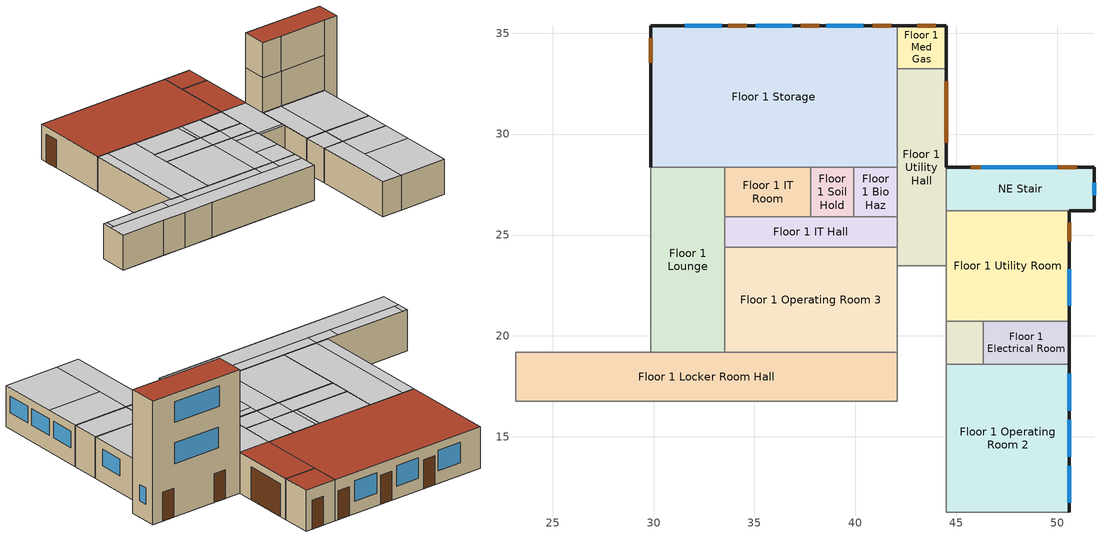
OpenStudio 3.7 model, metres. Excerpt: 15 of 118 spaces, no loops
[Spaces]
Floor 1 IT Hall
 floor ground (Foundation F 126 Perim 0 Area 1301): 42.06,25.91 42.06,24.38 33.53,24.38 33.53,25.91 z0
 wall to Floor 1 Utility Hall: 42.06,24.38 42.06,25.91 z0:3.05
 wall to Floor 1 IT Room: 37.8,25.91 33.53,25.91 z0:3.05
 wall to Floor 1 Operating Room 3: 33.53,24.38 42.06,24.38 z0:3.05
 wall to Floor 1 Soil Hold: 39.93,25.91 37.8,25.91 z0:3.05
 wall to Floor 1 Lounge: 33.53,25.91 33.53,24.38 z0:3.05
 wall to Floor 1 Bio Haz: 42.06,25.91 39.93,25.91 z0:3.05
 ceiling to Floor 2 Exam Hall 4: 39.93,24.38 39.93,25.91 38.1,25.91 38.1,24.38 z3.05
 ceiling to Floor 2 Exam 6: 42.06,24.38 42.06,25.91 39.93,25.91 39.93,24.38 z3.05
 ceiling to Floor 2 Exam 7: 38.1,24.38 38.1,25.91 33.53,25.91 33.53,24.38 z3.05
Floor 1 Utility Room
 floor ground (Foundation F 126 Perim 549 Area 3345): 50.6,26.21 50.6,20.73 44.5,20.73 44.5,26.21 z0
 wall outside: 50.6,20.73 50.6,26.21 z0:3.05
 wall to Floor 1 Electrical Room: 46.33,20.73 50.6,20.73 z0:3.05
 wall to Floor 1 Sterile Hall: 44.5,23.47 44.5,20.73 z0:3.05
 wall to NE Stair: 50.6,26.21 44.5,26.21 z0:3.05
 wall to Floor 1 Utility Janitor: 44.5,20.73 46.33,20.73 z0:3.05
 wall to Floor 1 Utility Hall: 44.5,26.21 44.5,23.47 z0:3.05
 window: 50.6,21.49 50.6,23.32 z1.22:2.44
 door: 50.6,24.69 50.6,25.6 z0:2.13
 ceiling to Floor 2 Exam 5: 50.6,20.73 50.6,26.21 46.33,26.21 46.33,20.73 z3.05
 ceiling to Floor 2 Office Hall: 46.33,20.73 46.33,26.21 44.5,26.21 44.5,20.73 z3.05
NE Stair
 floor ground (Foundation F 126 Perim 1067 Area 1561): 51.82,28.35 51.82,26.21 44.5,26.21 44.5,28.35 z0
 wall outside: 50.6,26.21 51.82,26.21 51.82,28.35 44.5,28.35 z0:9.14
 wall to Floor 2 Exam 6: 44.5,28.35 44.5,26.21 z3.05:6.1
 wall to Floor 3 Mechanical: 46.33,26.21 50.6,26.21 z6.1:9.14
 wall to Floor 3 Mechanical Hall: 44.5,26.21 46.33,26.21 z6.1:9.14
 wall to Floor 3 Lounge: 44.5,28.35 44.5,26.21 z6.1:9.14
 wall to Floor 2 Office Hall: 44.5,26.21 46.33,26.21 z3.05:6.1
 wall to Floor 2 Exam 5: 46.33,26.21 50.6,26.21 z3.05:6.1
 wall to Floor 1 Utility Hall: 44.5,28.35 44.5,26.21 z0:3.05
 window: 49.99,28.35 46.33,28.35 z3.96:5.49; 49.99,28.35 46.24,28.35 z7.01:8.53; 51.82,26.97 51.82,27.58 z1.22:2.44
 door: 46.63,28.35 45.72,28.35 / 50.96,28.35 50.05,28.35 z0:2.13
 roof outside: 51.82,26.21 51.82,28.35 44.5,28.35 44.5,26.21 z9.14
Floor 1 Utility Janitor
 floor ground (Foundation F 126 Perim 0 Area 39): 46.33,20.73 46.33,18.59 44.5,18.59 44.5,20.73 z0
 wall to Floor 1 Electrical Room: 46.33,18.59 46.33,20.73 z0:3.05
 wall to Floor 1 Operating Room 2: 44.5,18.59 46.33,18.59 z0:3.05
 wall to Floor 1 Sterile Hall: 44.5,20.73 44.5,18.59 z0:3.05
 ceiling to Floor 2 Office Hall: 46.33,18.59 46.33,20.73 44.5,20.73 44.5,18.59 z3.05
Floor 1 Locker Room Hall
 floor ground (Foundation F 126 Perim 0 Area 4608): 42.06,19.2 42.06,16.76 23.16,16.76 23.16,19.2 z0
 wall to Floor 1 Pre-Op Room 2: 23.16,16.76 27.13,16.76 z0:3.05
 wall to Floor 1 Sterile Storage: 32,16.76 42.06,16.76 z0:3.05
 wall to Floor 1 Nourishment: 27.13,16.76 29.26,16.76 z0:3.05
 wall to Floor 1 Pre-Op Hall: 23.16,19.2 23.16,16.76 z0:3.05
 wall to Floor 1 Sterile Hall: 42.06,16.76 42.06,19.2 z0:3.05
 wall to Floor 1 Lounge: 33.53,19.2 29.87,19.2 z0:3.05
 wall to Floor 1 Operating Room 3: 42.06,19.2 33.53,19.2 z0:3.05
 wall to Floor 1 Nurse Janitor: 29.26,16.76 32,16.76 z0:3.05
 wall to Floor 1 Locker Room: 29.87,19.2 23.16,19.2 z0:3.05
 ceiling to Floor 2 Work Hall: 42.06,16.76 42.06,18.29 23.16,18.29 23.16,16.76 z3.05
 ceiling to Floor 2 Exam Hall 6: 23.47,18.29 23.47,19.2 23.16,19.2 23.16,18.29 z3.05
 ceiling to Floor 2 Nurse Station 2: 28.96,18.29 28.96,19.2 23.47,19.2 23.47,18.29 z3.05
 ceiling to Floor 2 Nurse Station 1: 42.06,18.29 42.06,19.2 39.93,19.2 39.93,18.29 z3.05
 ceiling to Floor 2 Exam 7: 38.1,18.29 38.1,19.2 30.78,19.2 30.78,18.29 z3.05
 ceiling to Floor 2 Exam Hall 5: 30.78,18.29 30.78,19.2 28.96,19.2 28.96,18.29 z3.05
 ceiling to Floor 2 Exam Hall 4: 39.93,18.29 39.93,19.2 38.1,19.2 38.1,18.29 z3.05
Floor 1 Electrical Room
 floor ground (Foundation F 126 Perim 213 Area 91): 50.6,20.73 50.6,18.59 46.33,18.59 46.33,20.73 z0
 wall outside: 50.6,18.59 50.6,20.73 z0:3.05
 wall to Floor 1 Operating Room 2: 46.33,18.59 50.6,18.59 z0:3.05
 ceiling to Floor 2 Exam 5: 50.6,18.59 50.6,20.73 46.33,20.73 46.33,18.59 z3.05
Floor 1 Operating Room 3
 floor ground (Foundation F 126 Perim 0 Area 4422): 42.06,24.38 42.06,19.2 33.53,19.2 33.53,24.38 z0
 wall to Floor 1 Lounge: 33.53,24.38 33.53,19.2 z0:3.05
 wall to Floor 1 Utility Hall: 42.06,23.47 42.06,24.38 z0:3.05
 wall to Floor 1 Sterile Hall: 42.06,19.2 42.06,23.47 z0:3.05
 ceiling to Floor 2 Exam 7: 38.1,19.2 38.1,24.38 33.53,24.38 33.53,19.2 z3.05
 ceiling to Floor 2 Storage 2: 42.06,21.34 42.06,23.77 39.93,23.77 39.93,21.34 z3.05
 ceiling to Floor 2 Exam Hall 4: 39.93,19.2 39.93,24.38 38.1,24.38 38.1,19.2 z3.05
 ceiling to Floor 2 Nurse Station 1: 42.06,19.2 42.06,21.34 39.93,21.34 39.93,19.2 z3.05
 ceiling to Floor 2 Exam 6: 42.06,23.77 42.06,24.38 39.93,24.38 39.93,23.77 z3.05
Floor 1 Lounge
 floor ground (Foundation F 126 Perim 0 Area 3345): 33.53,28.35 33.53,19.2 29.87,19.2 29.87,28.35 z0
 wall to Floor 1 Storage: 33.53,28.35 29.87,28.35 z0:3.05
 wall to Floor 1 IT Room: 33.53,25.91 33.53,28.35 z0:3.05
 wall to Floor 1 Locker Room: 29.87,28.35 29.87,19.2 z0:3.05
 ceiling to Floor 2 Exam Hall 5: 30.78,19.2 30.78,28.35 29.87,28.35 29.87,19.2 z3.05
 ceiling to Floor 2 Exam 7: 33.53,19.2 33.53,28.35 30.78,28.35 30.78,19.2 z3.05
Floor 1 Storage
 floor ground (Foundation F 126 Perim 192 Area 8547): 42.06,35.36 42.06,28.35 29.87,28.35 29.87,35.36 z0
 wall outside: 42.06,35.36 29.87,35.36 29.87,28.35 z0:3.05
 wall to Floor 1 Soil Hold: 37.8,28.35 39.93,28.35 z0:3.05
 wall to Floor 1 Med Gas: 42.06,33.22 42.06,35.36 z0:3.05
 wall to Floor 1 Bio Haz: 39.93,28.35 42.06,28.35 z0:3.05
 wall to Floor 1 IT Room: 33.53,28.35 37.8,28.35 z0:3.05
 wall to Floor 1 Utility Hall: 42.06,28.35 42.06,33.22 z0:3.05
 window: 40.39,35.36 38.56,35.36 / 33.38,35.36 31.55,35.36 / 36.88,35.36 35.05,35.36 z0.91:2.44
 door: 29.87,34.75 29.87,33.53 z0:2.44; 41.78,35.36 40.87,35.36 / 38.2,35.36 37.29,35.36 / 34.61,35.36 33.69,35.36 z0:2.13
 roof outside: 42.06,28.35 42.06,35.36 29.87,35.36 29.87,28.35 z3.05
Floor 1 Soil Hold
 floor ground (Foundation F 126 Perim 0 Area 52): 39.93,28.35 39.93,25.91 37.8,25.91 37.8,28.35 z0
 wall to Floor 1 IT Room: 37.8,28.35 37.8,25.91 z0:3.05
 wall to Floor 1 Bio Haz: 39.93,25.91 39.93,28.35 z0:3.05
 ceiling to Floor 2 Exam Hall 4: 39.93,25.91 39.93,28.35 38.1,28.35 38.1,25.91 z3.05
 ceiling to Floor 2 Exam 7: 38.1,25.91 38.1,28.35 37.8,28.35 37.8,25.91 z3.05
Floor 1 Bio Haz
 floor ground (Foundation F 126 Perim 0 Area 52): 42.06,28.35 42.06,25.91 39.93,25.91 39.93,28.35 z0
 wall to Floor 1 Utility Hall: 42.06,25.91 42.06,28.35 z0:3.05
 ceiling to Floor 2 Exam 6: 42.06,25.91 42.06,28.35 39.93,28.35 39.93,25.91 z3.05
Floor 1 Med Gas
 floor ground (Foundation F 126 Perim 457 Area 52): 44.5,35.36 44.5,33.22 42.06,33.22 42.06,35.36 z0
 wall outside: 44.5,33.22 44.5,35.36 42.06,35.36 z0:3.05
 wall to Floor 1 Utility Hall: 42.06,33.22 44.5,33.22 z0:3.05
 door: 43.97,35.36 43.06,35.36 z0:2.13
 roof outside: 44.5,33.22 44.5,35.36 42.06,35.36 42.06,33.22 z3.05
Floor 1 Operating Room 2
 floor ground (Foundation F 126 Perim 732 Area 4459): 50.6,18.59 50.6,11.28 44.5,11.28 44.5,18.59 z0
 wall outside: 50.6,11.28 50.6,18.59 z0:3.05
 wall to Floor 1 Sterile Hall: 44.5,18.59 44.5,11.28 z0:3.05
 wall to Floor 1 Scrub: 44.5,11.28 46.33,11.28 z0:3.05
 wall to Floor 1 Sub-Sterile: 46.33,11.28 50.6,11.28 z0:3.05
 window: 50.6,16.31 50.6,18.14 / 50.6,11.73 50.6,13.56 / 50.6,14.02 50.6,15.85 z1.22:2.44
 ceiling to Floor 2 Utility: 50.6,15.85 50.6,18.59 46.33,18.59 46.33,15.85 z3.05
 ceiling to Floor 2 Office: 50.6,11.28 50.6,15.85 46.33,15.85 46.33,11.28 z3.05
 ceiling to Floor 2 Office Hall: 46.33,11.28 46.33,18.59 44.5,18.59 44.5,11.28 z3.05
Floor 1 Utility Hall
 floor ground (Foundation F 126 Perim 488 Area 2378): 44.5,33.22 44.5,23.47 42.06,23.47 42.06,33.22 z0
 wall outside: 44.5,28.35 44.5,33.22 z0:3.05
 wall to Floor 1 Sterile Hall: 42.06,23.47 44.5,23.47 z0:3.05
 door: 44.5,29.57 44.5,32.61 z0:2.44
 ceiling to Floor 2 Storage 2: 44.5,23.47 44.5,23.77 42.06,23.77 42.06,23.47 z3.05
 ceiling to Floor 2 Exam 6: 44.5,23.77 44.5,28.35 42.06,28.35 42.06,23.77 z3.05
 roof outside: 44.5,28.35 44.5,33.22 42.06,33.22 42.06,28.35 z3.05
Floor 1 IT Room
 floor ground (Foundation F 126 Perim 0 Area 1041): 37.8,28.35 37.8,25.91 33.53,25.91 33.53,28.35 z0
 ceiling to Floor 2 Exam 7: 37.8,25.91 37.8,28.35 33.53,28.35 33.53,25.91 z3.05
[Site]
Atlanta-Hartsfield Jackson Intl AP_GA_USA: Latitude {deg}=33.63; Longitude {deg}=-84.43; Time Zone {hr}=-5; Elevation {m}=308; Terrain=City
[Building]
-Outpatient-ASHRAE 169-2013-3A created: 2026-01-24 15:13:09 -0500: North Axis {deg}=0; Default Construction Set=90.1-2013 - Outpatient - ASHRAE 169-2013-3A; Standards Number of Stories=3; Standards Number of Above Ground Stories=3; Standards Building Type=Outpatient
[ClimateZones]
Climate Zone Institution Name 1=ASHRAE; Climate Zone Document Name 1=ANSI/ASHRAE Standard 169; Climate Zone Document Year 1=2006; Climate Zone Value 1=3A
[Site:WaterMainsTemperature]
Calculation Method=Correlation; Annual Average Outdoor Air Temperature {C}=16.6; Maximum Difference In Monthly Average Outdoor Air Temperatures {deltaC}=22.5
[SizingPeriod:DesignDay] Barometric Pressure {Pa}=97621; Rain Indicator=No; Snow Indicator=No; Day of Month=21; Daylight Saving Time Indicator=No; Humidity Condition Type=Wetbulb; Dry-Bulb Temperature Range Modifier Type=DefaultMultipliers
Name | Maximum Dry-Bulb Temperature {C} | Daily Dry-Bulb Temperature Range {deltaC} | Wind Speed {m/s} | Wind Direction {deg} | Month | Day Type | Wetbulb or DewPoint at Maximum Dry-Bulb {C} | Solar Model Indicator | ASHRAE Clear Sky Optical Depth for Beam Irradiance | ASHRAE Clear Sky Optical Depth for Diffuse Irradiance | Sky Clearness
Atlanta-Hartsfield.Jackson.Intl.AP_GA_USA Ann Clg .4% Condns DB=>MWB | 34.4 | 9.5 | 4 | 300 | 7 | SummerDesignDay | 23.5 | ASHRAETau | 0.556 | 1.779
Atlanta-Hartsfield.Jackson.Intl.AP_GA_USA Ann Htg 99.6% Condns DB | -6.3 | 0 | 5.3 | 320 | 1 | WinterDesignDay | -6.3 | ASHRAEClearSky |  |  | 0
[Site:GroundTemperature:FCfactorMethod]
January Ground Temperature {C}=16; February Ground Temperature {C}=11.9; March Ground Temperature {C}=7.7; April Ground Temperature {C}=4; May Ground Temperature {C}=7.9; June Ground Temperature {C}=13.8; July Ground Temperature {C}=17.2; August Ground Temperature {C}=20.8; September Ground Temperature {C}=24.8; October Ground Temperature {C}=26.1; November Ground Temperature {C}=26.5; December Ground Temperature {C}=22.5
[Material:NoMass] Thermal Absorptance=0.9; Solar Absorptance=0.7
Name | Roughness | Thermal Resistance {m2-K/W} | Visible Absorptance
CP02 CARPET PAD | VeryRough | 0.21648 | 0.8
Typical Insulation R-10.94 | Smooth | 1.92744 | 0.7
Typical Carpet Pad | Smooth | 0.21648 | 0.8
Typical Insulation R-10.81 | Smooth | 1.90342 | 0.7
Typical Insulation R-24.52 | Smooth | 4.31889 | 0.7
Typical Insulation R-0.58 | Smooth | 0.101875 | 0.7
Typical Insulation R-1.15 | Smooth | 0.202527 | 0.7
[Material]
Name | Roughness | Thickness {m} | Conductivity {W/m-K} | Density {kg/m3} | Specific Heat {J/kg-K} | Thermal Absorptance | Solar Absorptance | Visible Absorptance
100mm Normalweight concrete floor | MediumSmooth | 0.1016 | 2.31 | 2322 | 832
G01 13mm gypsum board | Smooth | 0.0127 | 0.16 | 800 | 1090 | 0.9 | 0.7 | 0.5
4 in. Normalweight Concrete Floor | MediumRough | 0.1016 | 2.31 | 2322 | 832 | 0.9 | 0.7 | 0.7
25mm Stucco | Smooth | 0.0254 | 0.72 | 1856 | 840 | 0.9 | 0.7 | 0.7
5/8 in. Gypsum Board | MediumSmooth | 0.0159 | 0.16 | 800 | 1090 | 0.9 | 0.7 | 0.7
Roof Membrane - Highly Reflective | VeryRough | 0.0095 | 0.16 | 1121.29 | 1460 | 0.75 | 0.45 | 0.7
Metal Roof Surface; F08 Metal surface | Smooth | 0.0008 | 45.28 | 7824 | 500 | 0.9 | 0.7 | 0.7
8 in. Normalweight Concrete Floor | MediumRough | 0.2032 | 2.31 | 2322 | 832 | 0.9 | 0.7 | 0.7
8 in. Concrete Block Basement Wall | MediumRough | 0.2032 | 1.326 | 1842 | 912 | 0.9 | 0.7 | 0.7
G05 25mm wood | MediumSmooth | 0.0254 | 0.15 | 608 | 1630 | 0.9 | 0.5 | 0.5
Std Wood 6inch | MediumSmooth | 0.15 | 0.12 | 540 | 1210 | 0.9 | 0.7 | 0.7
[Construction:FfactorGroundFloor] F-Factor {W/m-K}=1.26344
Name | Area {m2} | PerimeterExposed {m}
Foundation F 126 Perim 457 Area 52 | 5.20257 | 4.572
Foundation F 126 Perim 488 Area 2378 | 23.7832 | 4.8768
Foundation F 126 Perim 0 Area 4608 | 46.0799 | 0
Foundation F 126 Perim 0 Area 52 | 5.20257 | 0
Foundation F 126 Perim 0 Area 3345 | 33.4451 | 0
Foundation F 126 Perim 732 Area 4459 | 44.5935 | 7.3152
Foundation F 126 Perim 0 Area 4422 | 44.2218 | 0
Foundation F 126 Perim 0 Area 1301 | 13.0064 | 0
Foundation F 126 Perim 192 Area 8547 | 85.4708 | 19.2024
Foundation F 126 Perim 213 Area 91 | 9.1045 | 2.1336
Foundation F 126 Perim 549 Area 3345 | 33.4451 | 5.4864
Foundation F 126 Perim 0 Area 39 | 3.90193 | 0
Foundation F 126 Perim 1067 Area 1561 | 15.6077 | 10.668
Foundation F 126 Perim 0 Area 1041 | 10.4051 | 0
[DefaultConstructionSet]
90.1-2013 - Outpatient - ASHRAE 169-2013-3A: Default Exterior Surface Constructions=Default Surface Constructions 1; Default Interior Surface Constructions=Default Surface Constructions 2; Default Ground Contact Surface Constructions=Default Surface Constructions 3; Default Exterior SubSurface Constructions=Default Sub Surface Constructions 1; Default Interior SubSurface Constructions=Default Sub Surface Constructions 2; Interior Partition Construction=Typical Interior Partition
[DefaultSurfaceConstructions]
Name | Floor Construction | Wall Construction | Roof Ceiling Construction
Default Surface Constructions 1 | Typical Insulated Exterior Mass Floor R-13.51 | Typical Insulated Steel Framed Exterior Wall R-12.99 | Typical IEAD Roof - Highly Reflective R-25.64
Default Surface Constructions 2 | Typical Interior Floor | Typical Interior Wall | Typical Interior Ceiling
Default Surface Constructions 3 | Typical Insulated Carpeted 8in Slab Floor | Typical Insulated Basement Mass Wall
[Construction]
Typical Insulated Exterior Mass Floor R-13.51: Typical Insulation R-10.94, 4 in. Normalweight Concrete Floor, Typical Carpet Pad
Typical Insulated Steel Framed Exterior Wall R-12.99: 25mm Stucco, 5/8 in. Gypsum Board, Typical Insulation R-10.81, 5/8 in. Gypsum Board
Typical IEAD Roof - Highly Reflective R-25.64: Roof Membrane - Highly Reflective, Typical Insulation R-24.52, Metal Roof Surface
Typical Interior Floor: 100mm Normalweight concrete floor, CP02 CARPET PAD
Typical Interior Wall: G01 13mm gypsum board, G01 13mm gypsum board
Typical Interior Ceiling: CP02 CARPET PAD, 100mm Normalweight concrete floor
Typical Insulated Carpeted 8in Slab Floor: 8 in. Normalweight Concrete Floor, Typical Carpet Pad
Typical Insulated Basement Mass Wall: 8 in. Concrete Block Basement Wall
U 0.55 SHGC 0.25: Glass_2175_LayerAvg, Gap_1_W_0_0032, Glass_2022F_LayerAvg
Typical Insulated Metal Door R-1.43: F08 Metal surface, Typical Insulation R-0.58
U 0.60 SHGC 0.25 Dbl 2.5mm air: Glass_2175_LayerAvg, Gap_1_W_0_0025, Glass_2022F_LayerAvg
Typical Overhead Door R-2.0: Typical Insulation R-1.15
Window_U_0.55_SHGC_0.35_Skylight_Frame_Width_0.709_in: Glass_2052_LayerAvg, Gap_1_W_0_0038, Glass_2027F_LayerAvg
Typical Interior Window: Clear 3mm
Typical Interior Door; Typical Interior Partition: G05 25mm wood
InteriorFurnishings: Std Wood 6inch
[DefaultSubSurfaceConstructions]
Name | Fixed Window Construction | Operable Window Construction | Door Construction | Glass Door Construction | Overhead Door Construction | Skylight Construction | Tubular Daylight Dome Construction | Tubular Daylight Diffuser Construction
Default Sub Surface Constructions 1 | U 0.55 SHGC 0.25 | U 0.55 SHGC 0.25 | Typical Insulated Metal Door R-1.43 | U 0.60 SHGC 0.25 Dbl 2.5mm air | Typical Overhead Door R-2.0 | Window_U_0.55_SHGC_0.35_Skylight_Frame_Width_0.709_in | Typical Interior Window | Typical Interior Window
Default Sub Surface Constructions 2 | Typical Interior Window | Typical Interior Window | Typical Interior Door
[WindowMaterial:Glazing] Optical Data Type=SpectralAverage; Infrared Transmittance at Normal Incidence=0; Back Side Infrared Hemispherical Emissivity=0.84; Dirt Correction Factor for Solar and Visible Transmittance=1; Solar Diffusing=No
Name | Thickness {m} | Solar Transmittance at Normal Incidence | Front Side Solar Reflectance at Normal Incidence | Back Side Solar Reflectance at Normal Incidence | Visible Transmittance at Normal Incidence | Front Side Visible Reflectance at Normal Incidence | Back Side Visible Reflectance at Normal Incidence | Front Side Infrared Hemispherical Emissivity | Conductivity {W/m-K}
Glass_2175_LayerAvg | 0.0086 | 0.167758 | 0.217606 | 0.437978 | 0.416044 | 0.078729 | 0.10654 | 0.84 | 1
Glass_2022F_LayerAvg | 0.0039 | 0.355897 | 0.394095 | 0.265645 | 0.677694 | 0.042734 | 0.05547 | 0.046 | 1
Glass_2052_LayerAvg | 0.00837 | 0.507767 | 0.054228 | 0.0544931 | 0.586833 | 0.05805 | 0.058397 | 0.84 | 1
Glass_2027F_LayerAvg | 0.004 | 0.369744 | 0.470069 | 0.340935 | 0.765222 | 0.0546 | 0.073741 | 0.03675 | 1
Clear 3mm | 0.003 | 0.837 | 0.075 | 0.075 | 0.898 | 0.081 | 0.081 | 0.84 | 0.9
[WindowMaterial:Gas] Gas Type=Air
Name | Thickness {m}
Gap_1_W_0_0032 | 0.0032
Gap_1_W_0_0025 | 0.0025
Gap_1_W_0_0038 | 0.0038
[Space] Building Story=Building Story 1; Part of Total Floor Area=Yes
Name | Space Type | Thermal Zone | Design Specification Outdoor Air Object
Floor 1 Utility Room | Outpatient Janitor | Floor 1 Utility Room ZN | Outpatient Janitor Ventilation to per-area
Floor 1 IT Hall | Outpatient Hall | Floor 1 IT Hall ZN | Outpatient Hall Ventilation to per-area
NE Stair | Outpatient Stair | NE Stair ZN
Floor 1 Utility Janitor | Outpatient Janitor | Floor 1 Utility Janitor ZN | Outpatient Janitor Ventilation to per-area
Floor 1 Locker Room Hall | Outpatient Hall | Floor 1 Locker Room Hall ZN | Outpatient Hall Ventilation to per-area
Floor 1 Electrical Room | Outpatient Elec/MechRoom | Floor 1 Electrical Room ZN | Outpatient Elec/MechRoom Ventilation to per-area
Floor 1 Storage | Outpatient Janitor | Floor 1 Storage ZN | Outpatient Janitor Ventilation to per-area
Floor 1 Operating Room 3 | Outpatient OR | Floor 1 Operating Room 3 ZN | Outpatient OR Ventilation to per-area
Floor 1 Operating Room 2 | Outpatient OR | Floor 1 Operating Room 2 ZN | Outpatient OR Ventilation to per-area
Floor 1 Lounge | Outpatient Lounge | Floor 1 Lounge ZN | Outpatient Lounge Ventilation to per-area
Floor 1 Soil Hold | Outpatient Soil Work | Floor 1 Soil Hold ZN | Outpatient Soil Work Ventilation to per-area
Floor 1 Bio Haz | Outpatient BioHazard | Floor 1 Bio Haz ZN | Outpatient BioHazard Ventilation to per-area
Floor 1 Utility Hall | Outpatient Hall_infil | Floor 1 Utility Hall ZN | Outpatient Hall_infil Ventilation to per-area
Floor 1 IT Room | Outpatient IT_Room | Floor 1 IT Room ZN | Outpatient IT_Room Ventilation to per-area
Floor 1 Med Gas | Outpatient MedGas | Floor 1 Med Gas ZN | Outpatient MedGas Ventilation to per-area
[BuildingStory]
Building Story 1: Nominal Z Coordinate {m}=0
[SpaceType] Standards Building Type=Outpatient
Name | Default Schedule Set | Design Specification Outdoor Air Object | Standards Space Type
Outpatient BioHazard | Outpatient BioHazard Schedule Set | Outpatient BioHazard Ventilation | BioHazard
Outpatient Elec/MechRoom | Outpatient Elec/MechRoom Schedule Set | Outpatient Elec/MechRoom Ventilation | Elec/MechRoom
Outpatient Hall | Outpatient Hall Schedule Set | Outpatient Hall Ventilation | Hall
Outpatient Hall_infil | Outpatient Hall_infil Schedule Set | Outpatient Hall_infil Ventilation | Hall_infil
Outpatient IT_Room | Outpatient IT_Room Schedule Set | Outpatient IT_Room Ventilation | IT_Room
Outpatient Janitor | Outpatient Janitor Schedule Set | Outpatient Janitor Ventilation | Janitor
Outpatient Lounge | Outpatient Lounge Schedule Set | Outpatient Lounge Ventilation | Lounge
Outpatient MedGas | Outpatient MedGas Schedule Set | Outpatient MedGas Ventilation | MedGas
Outpatient OR | Outpatient OR Schedule Set | Outpatient OR Ventilation | OR
Outpatient Soil Work | Outpatient Soil Work Schedule Set | Outpatient Soil Work Ventilation | Soil Work
Outpatient Stair | Outpatient Stair Schedule Set | Outpatient Stair Ventilation | Stair
[People:Definition] Number of People Calculation Method=People/Area; Fraction Radiant=0.3
Name | People per Space Floor Area {person/m2}
Outpatient IT_Room People Definition | 0.0538196
Outpatient Lounge People Definition | 0.161566
Outpatient OR People Definition; Outpatient Soil Work People Definition | 0.215493
[People] Work Efficiency Schedule=Work Efficiency Schedule; Clothing Insulation Schedule=Clothing Schedule; Air Velocity Schedule=Air Velocity Schedule; Multiplier=1
Name | People Definition | Space or SpaceType
Outpatient IT_Room People | Outpatient IT_Room People Definition | Outpatient IT_Room
Outpatient Lounge People | Outpatient Lounge People Definition | Outpatient Lounge
Outpatient OR People | Outpatient OR People Definition | Outpatient OR
Outpatient Soil Work People | Outpatient Soil Work People Definition | Outpatient Soil Work
[Lights:Definition] Design Level Calculation Method=Watts/Area; Fraction Radiant=0.7; Fraction Visible=0.2; Return Air Fraction=0
Name | Watts per Space Floor Area {W/m2}
Outpatient BioHazard Lights Definition; Outpatient Janitor Lights Definition; Outpatient MedGas Lights Definition | 6.78126
Outpatient Elec/MechRoom Lights Definition | 4.52084
Outpatient Hall Lights Definition; Outpatient Hall_infil Lights Definition; Outpatient Stair Lights Definition | 10.6563
Outpatient IT_Room Lights Definition | 11.9479
Outpatient Lounge Lights Definition | 9.9028
Outpatient OR Lights Definition | 26.6945
Outpatient Soil Work Lights Definition | 17.8681
[Lights] Fraction Replaceable=1
Name | Lights Definition | Space or SpaceType
Outpatient BioHazard Lights | Outpatient BioHazard Lights Definition | Outpatient BioHazard
Outpatient Elec/MechRoom Lights | Outpatient Elec/MechRoom Lights Definition | Outpatient Elec/MechRoom
Outpatient Hall Lights | Outpatient Hall Lights Definition | Outpatient Hall
Outpatient Hall_infil Lights | Outpatient Hall_infil Lights Definition | Outpatient Hall_infil
Outpatient IT_Room Lights | Outpatient IT_Room Lights Definition | Outpatient IT_Room
Outpatient Janitor Lights | Outpatient Janitor Lights Definition | Outpatient Janitor
Outpatient Lounge Lights | Outpatient Lounge Lights Definition | Outpatient Lounge
Outpatient MedGas Lights | Outpatient MedGas Lights Definition | Outpatient MedGas
Outpatient OR Lights | Outpatient OR Lights Definition | Outpatient OR
Outpatient Soil Work Lights | Outpatient Soil Work Lights Definition | Outpatient Soil Work
Outpatient Stair Lights | Outpatient Stair Lights Definition | Outpatient Stair
[ElectricEquipment:Definition] Design Level Calculation Method=Watts/Area; Fraction Latent=0; Fraction Radiant=0.5; Fraction Lost=0
Name | Watts per Space Floor Area {W/m2}
Outpatient BioHazard Elec Equip Definition; Outpatient Janitor Elec Equip Definition; Outpatient MedGas Elec Equip Definition | 1.07639
Outpatient Elec/MechRoom Elec Equip Definition | 53.8196
Outpatient Hall Elec Equip Definition; Outpatient Hall_infil Elec Equip Definition; Outpatient Stair Elec Equip Definition | 4.30556
Outpatient IT_Room Elec Equip Definition | 11.8403
Outpatient Lounge Elec Equip Definition | 32.2917
Outpatient OR Elec Equip Definition | 43.0556
Outpatient Soil Work Elec Equip Definition | 21.5278
[ElectricEquipment]
Name | Electric Equipment Definition | Space or SpaceType
Outpatient BioHazard Elec Equip | Outpatient BioHazard Elec Equip Definition | Outpatient BioHazard
Outpatient Elec/MechRoom Elec Equip | Outpatient Elec/MechRoom Elec Equip Definition | Outpatient Elec/MechRoom
Outpatient Hall Elec Equip | Outpatient Hall Elec Equip Definition | Outpatient Hall
Outpatient Hall_infil Elec Equip | Outpatient Hall_infil Elec Equip Definition | Outpatient Hall_infil
Outpatient IT_Room Elec Equip | Outpatient IT_Room Elec Equip Definition | Outpatient IT_Room
Outpatient Janitor Elec Equip | Outpatient Janitor Elec Equip Definition | Outpatient Janitor
Outpatient Lounge Elec Equip | Outpatient Lounge Elec Equip Definition | Outpatient Lounge
Outpatient MedGas Elec Equip | Outpatient MedGas Elec Equip Definition | Outpatient MedGas
Outpatient OR Elec Equip | Outpatient OR Elec Equip Definition | Outpatient OR
Outpatient Soil Work Elec Equip | Outpatient Soil Work Elec Equip Definition | Outpatient Soil Work
Outpatient Stair Elec Equip | Outpatient Stair Elec Equip Definition | Outpatient Stair
[DesignSpecification:OutdoorAir]
Name | Outdoor Air Method | Outdoor Air Flow per Floor Area {m3/s-m2} | Outdoor Air Flow per Person {m3/s-person} | Outdoor Air Flow Air Changes per Hour {1/hr} | Outdoor Air Flow Rate {m3/s}
Outpatient BioHazard Ventilation; Outpatient Janitor Ventilation; Outpatient MedGas Ventilation | Sum | 0.0006096
Outpatient Elec/MechRoom Ventilation |  | 0 | 0 | 0
Outpatient Hall Ventilation; Outpatient Hall_infil Ventilation; Outpatient Stair Ventilation | Sum | 0.0003048
Outpatient IT_Room Ventilation; Outpatient Lounge Ventilation | Sum | 0.0003048 | 0.00235974
Outpatient OR Ventilation | Sum | 0.00254 | 0.0141584
Outpatient Soil Work Ventilation | Sum | 0.001524
Outpatient BioHazard Ventilation to per-area; Outpatient MedGas Ventilation to per-area; Outpatient Janitor Ventilation to per-area | Sum | 0.0006096 | 0 | 0 | 0
Outpatient Elec/MechRoom Ventilation to per-area | Sum | 0 | 0 | 0 | 0
Outpatient Hall Ventilation to per-area; Outpatient Hall_infil Ventilation to per-area | Sum | 0.0003048 | 0 | 0 | 0
Outpatient IT_Room Ventilation to per-area | Sum | 0.0004318 | 0 | 0 | 0
Outpatient Lounge Ventilation to per-area | Sum | 0.000686054 | 0 | 0 | 0
Outpatient OR Ventilation to per-area | Sum | 0.00559105 | 0 | 0 | 0
Outpatient Soil Work Ventilation to per-area | Sum | 0.001524 | 0 | 0 | 0
[DefaultScheduleSet] Number of People Schedule=OutPatientHealthCare BLDG_OCC_SCH; People Activity Level Schedule=OutPatientHealthCare ACTIVITY_SCH; Infiltration Schedule=OutPatientHealthCare INFIL_SCH
Name | Lighting Schedule | Electric Equipment Schedule | Gas Equipment Schedule
Outpatient BioHazard Schedule Set; Outpatient Lounge Schedule Set; Outpatient MedGas Schedule Set | OutPatientHealthCare BLDG_LIGHT_SCH | OutPatientHealthCare BLDG_EQUIP_SCH_2013
Outpatient Elec/MechRoom Schedule Set | OutPatientHealthCare BLDG_LIGHT_STORAGE_SCH | OutPatientHealthCare BLDG_EQUIP_SCH_BASE
Outpatient Hall Schedule Set; Outpatient Hall_infil Schedule Set | OutPatientHealthCare BLDG_LIGHT_CORRIDOR_SCH | OutPatientHealthCare BLDG_EQUIP_SCH_2013
Outpatient IT_Room Schedule Set | OutPatientHealthCare BLDG_LIGHT_SCH | OutPatientHealthCare BLDG_EQUIP_SCH_BASE
Outpatient Janitor Schedule Set | OutPatientHealthCare BLDG_LIGHT_STORAGE_SCH_20102013 | OutPatientHealthCare BLDG_EQUIP_SCH_2013
Outpatient OR Schedule Set | OutPatientHealthCare BLDG_LIGHT_EXAM_SCH | OutPatientHealthCare BLDG_EQUIP_SCH_2013 | OutPatientHealthCare BLDG_EQUIP_SCH
Outpatient Soil Work Schedule Set | OutPatientHealthCare BLDG_LIGHT_EXAM_SCH | OutPatientHealthCare BLDG_EQUIP_SCH_2013
Outpatient Stair Schedule Set | OutPatientHealthCare BLDG_LIGHT_CORRIDOR_SCH | OutPatientHealthCare BLDG_EQUIP_SCH_BASE
[ThermostatSetpoint:DualSetpoint]
Name | Heating Setpoint Temperature Schedule | Cooling Setpoint Temperature Schedule
Outpatient BioHazard Thermostat 1; Outpatient Elec/MechRoom Thermostat 1; Outpatient Hall Thermostat 1; Outpatient IT_Room Thermostat 1; Outpatient Hall Thermostat 3; Outpatient Lounge Thermostat 1; Outpatient MedGas Thermostat 1; Outpatient Soil Work Thermostat 2; Outpatient Hall_infil Thermostat 2; Outpatient Stair Thermostat 1 | OutPatientHealthCare HTGSETP_SCH_YES_OPTIMUM | OutPatientHealthCare CLGSETP_SCH_YES_OPTIMUM
Outpatient OR Thermostat 2; Outpatient OR Thermostat 3 | OutPatientHealthCare OR_HTGSETP_SCH | OutPatientHealthCare OR_CLGSETP_SCH
Outpatient Janitor Thermostat 3; Outpatient Janitor Thermostat 4; Outpatient Janitor Thermostat 5 | OutPatientHealthCare HTGSETP_SCH_YES_OPTIMUM | OutPatientHealthCare CLGSETP_SCH_NO_SETBACK
[GasEquipment:Definition]
Outpatient OR Gas Equip Definition: Design Level Calculation Method=Watts/Area; Watts per Space Floor Area {W/m2}=75.3001; Fraction Latent=0; Fraction Radiant=0; Fraction Lost=0.5
[GasEquipment]
Outpatient OR Gas Equip: Gas Equipment Definition=Outpatient OR Gas Equip Definition; Space or SpaceType=Outpatient OR
[SpaceInfiltration:DesignFlowRate] Schedule=OutPatientHealthCare INFIL_SCH; Design Flow Rate Calculation Method=Flow/ExteriorArea; Constant Term Coefficient=0; Temperature Term Coefficient=0; Velocity Term Coefficient=0.224; Velocity Squared Term Coefficient=0
Name | Space or SpaceType | Flow per Exterior Surface Area {m3/s-m2}
Floor 1 Electrical Room Infiltration | Floor 1 Electrical Room | 0.000569573
Floor 1 Med Gas Infiltration | Floor 1 Med Gas | 0.000414738
Floor 1 Operating Room 2 Infiltration | Floor 1 Operating Room 2 | 0.000569573
Floor 1 Storage Infiltration | Floor 1 Storage | 0.000231504
Floor 1 Utility Hall Infiltration | Floor 1 Utility Hall | 0.00031643
Floor 1 Utility Room Infiltration | Floor 1 Utility Room | 0.000569573
NE Stair Infiltration | NE Stair | 0.000491012
[ThermalZone] Use Ideal Air Loads=No
Floor 1 Bio Haz ZN: Thermostat=Outpatient BioHazard Thermostat 1
Floor 1 Electrical Room ZN: Thermostat=Outpatient Elec/MechRoom Thermostat 1
Floor 1 IT Hall ZN: Thermostat=Outpatient Hall Thermostat 1
Floor 1 IT Room ZN: Thermostat=Outpatient IT_Room Thermostat 1
Floor 1 Locker Room Hall ZN: Thermostat=Outpatient Hall Thermostat 3
Floor 1 Lounge ZN: Thermostat=Outpatient Lounge Thermostat 1
Floor 1 Med Gas ZN: Thermostat=Outpatient MedGas Thermostat 1
Floor 1 Operating Room 2 ZN: Thermostat=Outpatient OR Thermostat 2; Primary Daylighting Control=Floor 1 Operating Room 2 Daylt Sensor 1; Fraction of Zone Controlled by Primary Daylighting Control=0.4; Secondary Daylighting Control=Floor 1 Operating Room 2 Daylt Sensor 2; Fraction of Zone Controlled by Secondary Daylighting Control=0.4
Floor 1 Operating Room 3 ZN: Thermostat=Outpatient OR Thermostat 3
Floor 1 Soil Hold ZN: Thermostat=Outpatient Soil Work Thermostat 2
Floor 1 Storage ZN: Thermostat=Outpatient Janitor Thermostat 3; Primary Daylighting Control=Floor 1 Storage Daylt Sensor 1; Fraction of Zone Controlled by Primary Daylighting Control=0.322; Secondary Daylighting Control=Floor 1 Storage Daylt Sensor 2; Fraction of Zone Controlled by Secondary Daylighting Control=0.322
Floor 1 Utility Hall ZN: Thermostat=Outpatient Hall_infil Thermostat 2
Floor 1 Utility Janitor ZN: Thermostat=Outpatient Janitor Thermostat 4
Floor 1 Utility Room ZN: Thermostat=Outpatient Janitor Thermostat 5
NE Stair ZN: Thermostat=Outpatient Stair Thermostat 1; Primary Daylighting Control=NE Stair Daylt Sensor 1; Fraction of Zone Controlled by Primary Daylighting Control=0.999
[InternalMass:Definition]
Internal Mass Definition 1: Construction=InteriorFurnishings; Design Level Calculation Method=SurfaceArea/Area; Surface Area per Space Floor Area=2
[InternalMass] Internal Mass Definition=Internal Mass Definition 1; Multiplier=1
Name | Space or SpaceType
Floor 1 Med Gas Mass | Floor 1 Med Gas
Floor 1 Utility Hall Mass | Floor 1 Utility Hall
Floor 1 Soil Hold Mass | Floor 1 Soil Hold
Floor 1 Lounge Mass | Floor 1 Lounge
Floor 1 Operating Room 2 Mass | Floor 1 Operating Room 2
Floor 1 Operating Room 3 Mass | Floor 1 Operating Room 3
Floor 1 Bio Haz Mass | Floor 1 Bio Haz
Floor 1 IT Hall Mass | Floor 1 IT Hall
Floor 1 Storage Mass | Floor 1 Storage
Floor 1 Electrical Room Mass | Floor 1 Electrical Room
Floor 1 Utility Room Mass | Floor 1 Utility Room
Floor 1 Utility Janitor Mass | Floor 1 Utility Janitor
NE Stair Mass | NE Stair
Floor 1 Locker Room Hall Mass | Floor 1 Locker Room Hall
Floor 1 IT Room Mass | Floor 1 IT Room
[Exterior:Lights:Definition]
Name | Design Level {W}
Occ Sensing Exterior Lights Def | 8297.7
NonDimming Exterior Lights Def | 173.8
[Exterior:Lights] Control Option=AstronomicalClock
Name | Exterior Lights Definition | Schedule
Occ Sensing Exterior Lights Def | Occ Sensing Exterior Lights Def | OutPatientHealthCare Exterior_lighting_schedule_b
NonDimming Exterior Lights Def | NonDimming Exterior Lights Def | OutPatientHealthCare Exterior_lighting_schedule_a
[Daylighting:Control] Position Z-Coordinate {m}=0.762; Illuminance Setpoint {lux}=375; Lighting Control Type=Stepped; Minimum Input Power Fraction for Continuous Dimming Control=0.3; Minimum Light Output Fraction for Continuous Dimming Control=0.2; Number of Stepped Control Steps=3; Probability Lighting will be Reset When Needed in Manual Stepped Control=1; Maximum Allowable Discomfort Glare Index=22
Name | Space | Position X-Coordinate {m} | Position Y-Coordinate {m}
Floor 1 Operating Room 2 Daylt Sensor 1 | Floor 1 Operating Room 2 | -1.60934 | 5.9436
Floor 1 Operating Room 2 Daylt Sensor 2 | Floor 1 Operating Room 2 | -3.24307 | 5.9436
Floor 1 Storage Daylt Sensor 1 | Floor 1 Storage | -8.9916 | -1.60934
Floor 1 Storage Daylt Sensor 2 | Floor 1 Storage | -8.9916 | -3.24307
NE Stair Daylt Sensor 1 | NE Stair | -1.60934 | 1.0668
[Schedule:Ruleset]
Name | Default Day Schedule | Summer Design Day Schedule | Winter Design Day Schedule
Clothing Schedule | Clothing Schedule Default Winter Clothes
Air Velocity Schedule | Air Velocity Schedule Default
Work Efficiency Schedule | Work Efficiency Schedule Default
OutPatientHealthCare BLDG_OCC_SCH | OutPatientHealthCare BLDG_OCC_SCH Default | OutPatientHealthCare BLDG_OCC_SCH Summer Design Day | OutPatientHealthCare BLDG_OCC_SCH Winter Design Day
OutPatientHealthCare ACTIVITY_SCH | OutPatientHealthCare ACTIVITY_SCH Default | OutPatientHealthCare ACTIVITY_SCH Summer Design Day | OutPatientHealthCare ACTIVITY_SCH Winter Design Day
OutPatientHealthCare BLDG_LIGHT_SCH | OutPatientHealthCare BLDG_LIGHT_SCH Default | OutPatientHealthCare BLDG_LIGHT_SCH Summer Design Day | OutPatientHealthCare BLDG_LIGHT_SCH Winter Design Day
OutPatientHealthCare BLDG_EQUIP_SCH_2013 | OutPatientHealthCare BLDG_EQUIP_SCH_2013 Default | OutPatientHealthCare BLDG_EQUIP_SCH_2013 Summer Design Day | OutPatientHealthCare BLDG_EQUIP_SCH_2013 Winter Design Day
OutPatientHealthCare INFIL_SCH | OutPatientHealthCare INFIL_SCH Default | OutPatientHealthCare INFIL_SCH Summer Design Day | OutPatientHealthCare INFIL_SCH Winter Design Day
OutPatientHealthCare HTGSETP_SCH_YES_OPTIMUM | OutPatientHealthCare HTGSETP_SCH_YES_OPTIMUM Default | OutPatientHealthCare HTGSETP_SCH_YES_OPTIMUM Summer Design Day | OutPatientHealthCare HTGSETP_SCH_YES_OPTIMUM Winter Design Day
OutPatientHealthCare CLGSETP_SCH_YES_OPTIMUM | OutPatientHealthCare CLGSETP_SCH_YES_OPTIMUM Default | OutPatientHealthCare CLGSETP_SCH_YES_OPTIMUM Summer Design Day | OutPatientHealthCare CLGSETP_SCH_YES_OPTIMUM Winter Design Day
OutPatientHealthCare BLDG_EQUIP_SCH_BASE | OutPatientHealthCare BLDG_EQUIP_SCH_BASE Default | OutPatientHealthCare BLDG_EQUIP_SCH_BASE Summer Design Day | OutPatientHealthCare BLDG_EQUIP_SCH_BASE Winter Design Day
OutPatientHealthCare BLDG_LIGHT_STORAGE_SCH | OutPatientHealthCare BLDG_LIGHT_STORAGE_SCH Default | OutPatientHealthCare BLDG_LIGHT_STORAGE_SCH Summer Design Day | OutPatientHealthCare BLDG_LIGHT_STORAGE_SCH Winter Design Day
OutPatientHealthCare BLDG_LIGHT_EXAM_SCH | OutPatientHealthCare BLDG_LIGHT_EXAM_SCH Default | OutPatientHealthCare BLDG_LIGHT_EXAM_SCH Summer Design Day | OutPatientHealthCare BLDG_LIGHT_EXAM_SCH Winter Design Day
OutPatientHealthCare BLDG_LIGHT_CORRIDOR_SCH | OutPatientHealthCare BLDG_LIGHT_CORRIDOR_SCH Default | OutPatientHealthCare BLDG_LIGHT_CORRIDOR_SCH Summer Design Day | OutPatientHealthCare BLDG_LIGHT_CORRIDOR_SCH Winter Design Day
OutPatientHealthCare BLDG_LIGHT_STORAGE_SCH_20102013 | OutPatientHealthCare BLDG_LIGHT_STORAGE_SCH_20102013 Default | OutPatientHealthCare BLDG_LIGHT_STORAGE_SCH_20102013 Summer Design Day | OutPatientHealthCare BLDG_LIGHT_STORAGE_SCH_20102013 Winter Design Day
OutPatientHealthCare CLGSETP_SCH_NO_SETBACK | OutPatientHealthCare CLGSETP_SCH_NO_SETBACK Default | OutPatientHealthCare CLGSETP_SCH_NO_SETBACK Summer Design Day | OutPatientHealthCare CLGSETP_SCH_NO_SETBACK Winter Design Day
OutPatientHealthCare BLDG_EQUIP_SCH | OutPatientHealthCare BLDG_EQUIP_SCH Default | OutPatientHealthCare BLDG_EQUIP_SCH Summer Design Day | OutPatientHealthCare BLDG_EQUIP_SCH Winter Design Day
OutPatientHealthCare OR_HTGSETP_SCH | OutPatientHealthCare OR_HTGSETP_SCH Default | OutPatientHealthCare OR_HTGSETP_SCH Summer Design Day | OutPatientHealthCare OR_HTGSETP_SCH Winter Design Day
OutPatientHealthCare OR_CLGSETP_SCH | OutPatientHealthCare OR_CLGSETP_SCH Default | OutPatientHealthCare OR_CLGSETP_SCH Summer Design Day | OutPatientHealthCare OR_CLGSETP_SCH Winter Design Day
OutPatientHealthCare Exterior_lighting_schedule_b | OutPatientHealthCare Exterior_lighting_schedule_b Default | OutPatientHealthCare Exterior_lighting_schedule_b Summer Design Day | OutPatientHealthCare Exterior_lighting_schedule_b Winter Design Day
OutPatientHealthCare Exterior_lighting_schedule_a | OutPatientHealthCare Exterior_lighting_schedule_a Default | OutPatientHealthCare Exterior_lighting_schedule_a Summer Design Day | OutPatientHealthCare Exterior_lighting_schedule_a Winter Design Day
[Schedule:Day]
Clothing Schedule Default Winter Clothes; OutPatientHealthCare INFIL_SCH Winter Design Day; OutPatientHealthCare INFIL_SCH Summer Design Day: 24, 0, 1
Clothing Schedule Summer Clothes: 24, 0, 0.5
Air Velocity Schedule Default: 24, 0, 0.2
Work Efficiency Schedule Default: 24, 0, 0
OutPatientHealthCare BLDG_OCC_SCH Default: 8, 0, 0, 17, 0, 0.05, 24, 0, 0
OutPatientHealthCare BLDG_OCC_SCH Summer Design Day; OutPatientHealthCare BLDG_OCC_SCH SmrDsn|Wkdy Day: 4, 0, 0.05, 6, 0, 0.2, 7, 0, 0.5, 18, 0, 0.9, 20, 0, 0.5, 22, 0, 0.2, 24, 0, 0.05
OutPatientHealthCare BLDG_OCC_SCH Winter Design Day; OutPatientHealthCare BLDG_OCC_SCH WntrDsn|Sat Day: 7, 0, 0.05, 9, 0, 0.2, 15, 0, 0.3, 20, 0, 0.2, 24, 0, 0.05
OutPatientHealthCare ACTIVITY_SCH Default; OutPatientHealthCare ACTIVITY_SCH Winter Design Day; OutPatientHealthCare ACTIVITY_SCH Summer Design Day: 24, 0, 120
OutPatientHealthCare BLDG_LIGHT_SCH Default; OutPatientHealthCare BLDG_LIGHT_STORAGE_SCH Default; OutPatientHealthCare BLDG_LIGHT_EXAM_SCH Default; OutPatientHealthCare BLDG_LIGHT_CORRIDOR_SCH Default: 8, 0, 0.05, 17, 0, 0.1, 24, 0, 0.05
OutPatientHealthCare BLDG_LIGHT_SCH Summer Design Day; OutPatientHealthCare BLDG_LIGHT_SCH SmrDsn|Wkdy Day; OutPatientHealthCare BLDG_LIGHT_STORAGE_SCH Summer Design Day; OutPatientHealthCare BLDG_LIGHT_STORAGE_SCH SmrDsn|Wkdy Day; OutPatientHealthCare BLDG_LIGHT_EXAM_SCH Summer Design Day; OutPatientHealthCare BLDG_LIGHT_EXAM_SCH SmrDsn|Wkdy Day; OutPatientHealthCare BLDG_LIGHT_CORRIDOR_SCH Summer Design Day; OutPatientHealthCare BLDG_LIGHT_CORRIDOR_SCH SmrDsn|Wkdy Day; OutPatientHealthCare BLDG_LIGHT_STORAGE_SCH_20102013 Summer Design Day: 4, 0, 0.1, 6, 0, 0.3, 7, 0, 0.6, 18, 0, 0.9, 20, 0, 0.6, 22, 0, 0.3, 24, 0, 0.1
OutPatientHealthCare BLDG_LIGHT_SCH Winter Design Day; OutPatientHealthCare BLDG_LIGHT_SCH WntrDsn|Sat Day; OutPatientHealthCare BLDG_LIGHT_STORAGE_SCH Winter Design Day; OutPatientHealthCare BLDG_LIGHT_STORAGE_SCH WntrDsn|Sat Day; OutPatientHealthCare BLDG_LIGHT_EXAM_SCH Winter Design Day; OutPatientHealthCare BLDG_LIGHT_EXAM_SCH WntrDsn|Sat Day; OutPatientHealthCare BLDG_LIGHT_CORRIDOR_SCH Winter Design Day; OutPatientHealthCare BLDG_LIGHT_CORRIDOR_SCH WntrDsn|Sat Day; OutPatientHealthCare BLDG_LIGHT_STORAGE_SCH_20102013 Winter Design Day: 7, 0, 0.1, 9, 0, 0.3, 15, 0, 0.4, 20, 0, 0.3, 24, 0, 0.1
OutPatientHealthCare BLDG_EQUIP_SCH_2013 Default: 8, 0, 0.297138, 17, 0, 0.49523, 24, 0, 0.297138
OutPatientHealthCare BLDG_EQUIP_SCH_2013 Sat Day: 7, 0, 0.297138, 9, 0, 0.49523, 15, 0, 0.792368, 20, 0, 0.49523, 24, 0, 0.297138
OutPatientHealthCare BLDG_EQUIP_SCH_2013 Summer Design Day; OutPatientHealthCare BLDG_EQUIP_SCH_BASE Summer Design Day; OutPatientHealthCare BLDG_EQUIP_SCH_BASE SmrDsn|Wkdy Day; OutPatientHealthCare BLDG_EQUIP_SCH Summer Design Day; OutPatientHealthCare BLDG_EQUIP_SCH SmrDsn|Wkdy Day: 4, 0, 0.3, 6, 0, 0.5, 18, 0, 1, 20, 0, 0.5, 24, 0, 0.3
OutPatientHealthCare BLDG_EQUIP_SCH_2013 Wkdy Day: 4, 0, 0.297138, 6, 0, 0.49523, 18, 0, 0.990461, 20, 0, 0.49523, 24, 0, 0.297138
OutPatientHealthCare BLDG_EQUIP_SCH_2013 Winter Design Day; OutPatientHealthCare BLDG_EQUIP_SCH_BASE Winter Design Day; OutPatientHealthCare BLDG_EQUIP_SCH_BASE WntrDsn|Sat Day; OutPatientHealthCare BLDG_EQUIP_SCH Winter Design Day; OutPatientHealthCare BLDG_EQUIP_SCH WntrDsn|Sat Day: 7, 0, 0.3, 9, 0, 0.5, 15, 0, 0.8, 20, 0, 0.5, 24, 0, 0.3
OutPatientHealthCare INFIL_SCH Default; OutPatientHealthCare INFIL_SCH Default|Sat|Wkdy Day: 24, 0, 0.25
OutPatientHealthCare HTGSETP_SCH_YES_OPTIMUM Default; OutPatientHealthCare OR_HTGSETP_SCH Default; OutPatientHealthCare OR_HTGSETP_SCH Winter Design Day; OutPatientHealthCare OR_HTGSETP_SCH Summer Design Day: 24, 0, 18.3
OutPatientHealthCare HTGSETP_SCH_YES_OPTIMUM Sat Day: 5, 0, 18.3, 6, 0, 19.4, 7, 0, 20, 15, 0, 21.1, 24, 0, 18.3
OutPatientHealthCare HTGSETP_SCH_YES_OPTIMUM Summer Design Day: 5, 0, 18.3, 18, 0, 21.1, 24, 0, 18.3
OutPatientHealthCare HTGSETP_SCH_YES_OPTIMUM Wkdy Day: 5, 0, 18.3, 6, 0, 19.4, 7, 0, 20, 18, 0, 21.1, 24, 0, 18.3
OutPatientHealthCare HTGSETP_SCH_YES_OPTIMUM Winter Design Day: 7, 0, 18.3, 15, 0, 21.1, 24, 0, 18.3
OutPatientHealthCare CLGSETP_SCH_YES_OPTIMUM Default: 24, 0, 25
OutPatientHealthCare CLGSETP_SCH_YES_OPTIMUM Sat Day: 5, 0, 25, 6, 0, 23.9, 7, 0, 23.3, 15, 0, 22.2, 24, 0, 25
OutPatientHealthCare CLGSETP_SCH_YES_OPTIMUM Summer Design Day; OutPatientHealthCare CLGSETP_SCH_NO_SETBACK Summer Design Day: 5, 0, 25, 18, 0, 22.2, 24, 0, 25
OutPatientHealthCare CLGSETP_SCH_YES_OPTIMUM Wkdy Day: 5, 0, 25, 6, 0, 23.9, 7, 0, 23.3, 18, 0, 22.2, 24, 0, 25
OutPatientHealthCare CLGSETP_SCH_YES_OPTIMUM Winter Design Day; OutPatientHealthCare CLGSETP_SCH_NO_SETBACK Winter Design Day: 7, 0, 25, 15, 0, 22.2, 24, 0, 25
OutPatientHealthCare BLDG_EQUIP_SCH_BASE Default; OutPatientHealthCare BLDG_EQUIP_SCH Default: 8, 0, 0.3, 17, 0, 0.5, 24, 0, 0.3
OutPatientHealthCare BLDG_LIGHT_STORAGE_SCH_20102013 Default: 8, 0, 0.033565, 17, 0, 0.06713, 24, 0, 0.033565
OutPatientHealthCare BLDG_LIGHT_STORAGE_SCH_20102013 Sat Day: 7, 0, 0.06713, 9, 0, 0.20139, 15, 0, 0.26852, 20, 0, 0.20139, 24, 0, 0.06713
OutPatientHealthCare BLDG_LIGHT_STORAGE_SCH_20102013 Wkdy Day: 4, 0, 0.06713, 6, 0, 0.20139, 7, 0, 0.40278, 18, 0, 0.60417, 20, 0, 0.40278, 22, 0, 0.20139, 24, 0, 0.06713
OutPatientHealthCare CLGSETP_SCH_NO_SETBACK Default; OutPatientHealthCare CLGSETP_SCH_NO_SETBACK Default|Wkdy Day: 24, 0, 22.2
OutPatientHealthCare OR_CLGSETP_SCH Default; OutPatientHealthCare OR_CLGSETP_SCH Winter Design Day; OutPatientHealthCare OR_CLGSETP_SCH Summer Design Day: 6, 0, 22.2, 17, 0, 18.3, 24, 0, 22.2
OutPatientHealthCare Exterior_lighting_schedule_b Default; OutPatientHealthCare Exterior_lighting_schedule_b Winter Design Day; OutPatientHealthCare Exterior_lighting_schedule_b Summer Design Day: 6, 0, 0.7, 24, 0, 1
OutPatientHealthCare Exterior_lighting_schedule_a Default; OutPatientHealthCare Exterior_lighting_schedule_a Winter Design Day; OutPatientHealthCare Exterior_lighting_schedule_a Summer Design Day: 6, 0, 0, 24, 0, 1
[Schedule:Rule] Date Specification Type=DateRange; Start Day=1
Name | Schedule Ruleset | Rule Order | Day Schedule | Start Month | End Month | End Day | Apply Monday | Apply Tuesday | Apply Wednesday | Apply Thursday | Apply Friday | Apply Saturday
Schedule Rule 1 | Clothing Schedule | 0 | Clothing Schedule Summer Clothes | 5 | 9 | 30
Schedule Rule 2 | OutPatientHealthCare BLDG_OCC_SCH | 1 | OutPatientHealthCare BLDG_OCC_SCH SmrDsn|Wkdy Day | 1 | 12 | 31 | Yes | Yes | Yes | Yes | Yes
Schedule Rule 3 | OutPatientHealthCare BLDG_OCC_SCH | 0 | OutPatientHealthCare BLDG_OCC_SCH WntrDsn|Sat Day | 1 | 12 | 31 |  |  |  |  |  | Yes
Schedule Rule 4 | OutPatientHealthCare BLDG_LIGHT_SCH | 1 | OutPatientHealthCare BLDG_LIGHT_SCH SmrDsn|Wkdy Day | 1 | 12 | 31 | Yes | Yes | Yes | Yes | Yes
Schedule Rule 5 | OutPatientHealthCare BLDG_LIGHT_SCH | 0 | OutPatientHealthCare BLDG_LIGHT_SCH WntrDsn|Sat Day | 1 | 12 | 31 |  |  |  |  |  | Yes
Schedule Rule 6 | OutPatientHealthCare BLDG_EQUIP_SCH_2013 | 1 | OutPatientHealthCare BLDG_EQUIP_SCH_2013 Sat Day | 1 | 12 | 31 |  |  |  |  |  | Yes
Schedule Rule 7 | OutPatientHealthCare BLDG_EQUIP_SCH_2013 | 0 | OutPatientHealthCare BLDG_EQUIP_SCH_2013 Wkdy Day | 1 | 12 | 31 | Yes | Yes | Yes | Yes | Yes
Schedule Rule 8 | OutPatientHealthCare INFIL_SCH | 0 | OutPatientHealthCare INFIL_SCH Default|Sat|Wkdy Day | 1 | 12 | 31 | Yes | Yes | Yes | Yes | Yes | Yes
Schedule Rule 9 | OutPatientHealthCare HTGSETP_SCH_YES_OPTIMUM | 1 | OutPatientHealthCare HTGSETP_SCH_YES_OPTIMUM Sat Day | 1 | 12 | 31 |  |  |  |  |  | Yes
Schedule Rule 10 | OutPatientHealthCare HTGSETP_SCH_YES_OPTIMUM | 0 | OutPatientHealthCare HTGSETP_SCH_YES_OPTIMUM Wkdy Day | 1 | 12 | 31 | Yes | Yes | Yes | Yes | Yes
Schedule Rule 11 | OutPatientHealthCare CLGSETP_SCH_YES_OPTIMUM | 1 | OutPatientHealthCare CLGSETP_SCH_YES_OPTIMUM Sat Day | 1 | 12 | 31 |  |  |  |  |  | Yes
Schedule Rule 12 | OutPatientHealthCare CLGSETP_SCH_YES_OPTIMUM | 0 | OutPatientHealthCare CLGSETP_SCH_YES_OPTIMUM Wkdy Day | 1 | 12 | 31 | Yes | Yes | Yes | Yes | Yes
Schedule Rule 13 | OutPatientHealthCare BLDG_EQUIP_SCH_BASE | 1 | OutPatientHealthCare BLDG_EQUIP_SCH_BASE SmrDsn|Wkdy Day | 1 | 12 | 31 | Yes | Yes | Yes | Yes | Yes
Schedule Rule 14 | OutPatientHealthCare BLDG_EQUIP_SCH_BASE | 0 | OutPatientHealthCare BLDG_EQUIP_SCH_BASE WntrDsn|Sat Day | 1 | 12 | 31 |  |  |  |  |  | Yes
Schedule Rule 15 | OutPatientHealthCare BLDG_LIGHT_STORAGE_SCH | 1 | OutPatientHealthCare BLDG_LIGHT_STORAGE_SCH SmrDsn|Wkdy Day | 1 | 12 | 31 | Yes | Yes | Yes | Yes | Yes
Schedule Rule 16 | OutPatientHealthCare BLDG_LIGHT_STORAGE_SCH | 0 | OutPatientHealthCare BLDG_LIGHT_STORAGE_SCH WntrDsn|Sat Day | 1 | 12 | 31 |  |  |  |  |  | Yes
Schedule Rule 19 | OutPatientHealthCare BLDG_LIGHT_EXAM_SCH | 1 | OutPatientHealthCare BLDG_LIGHT_EXAM_SCH SmrDsn|Wkdy Day | 1 | 12 | 31 | Yes | Yes | Yes | Yes | Yes
Schedule Rule 20 | OutPatientHealthCare BLDG_LIGHT_EXAM_SCH | 0 | OutPatientHealthCare BLDG_LIGHT_EXAM_SCH WntrDsn|Sat Day | 1 | 12 | 31 |  |  |  |  |  | Yes
Schedule Rule 21 | OutPatientHealthCare BLDG_LIGHT_CORRIDOR_SCH | 1 | OutPatientHealthCare BLDG_LIGHT_CORRIDOR_SCH SmrDsn|Wkdy Day | 1 | 12 | 31 | Yes | Yes | Yes | Yes | Yes
Schedule Rule 22 | OutPatientHealthCare BLDG_LIGHT_CORRIDOR_SCH | 0 | OutPatientHealthCare BLDG_LIGHT_CORRIDOR_SCH WntrDsn|Sat Day | 1 | 12 | 31 |  |  |  |  |  | Yes
Schedule Rule 23 | OutPatientHealthCare BLDG_LIGHT_STORAGE_SCH_20102013 | 1 | OutPatientHealthCare BLDG_LIGHT_STORAGE_SCH_20102013 Sat Day | 1 | 12 | 31 |  |  |  |  |  | Yes
Schedule Rule 24 | OutPatientHealthCare BLDG_LIGHT_STORAGE_SCH_20102013 | 0 | OutPatientHealthCare BLDG_LIGHT_STORAGE_SCH_20102013 Wkdy Day | 1 | 12 | 31 | Yes | Yes | Yes | Yes | Yes
Schedule Rule 25 | OutPatientHealthCare CLGSETP_SCH_NO_SETBACK | 0 | OutPatientHealthCare CLGSETP_SCH_NO_SETBACK Default|Wkdy Day | 1 | 12 | 31 | Yes | Yes | Yes | Yes | Yes
Schedule Rule 28 | OutPatientHealthCare BLDG_EQUIP_SCH | 1 | OutPatientHealthCare BLDG_EQUIP_SCH SmrDsn|Wkdy Day | 1 | 12 | 31 | Yes | Yes | Yes | Yes | Yes
Schedule Rule 29 | OutPatientHealthCare BLDG_EQUIP_SCH | 0 | OutPatientHealthCare BLDG_EQUIP_SCH WntrDsn|Sat Day | 1 | 12 | 31 |  |  |  |  |  | Yes
